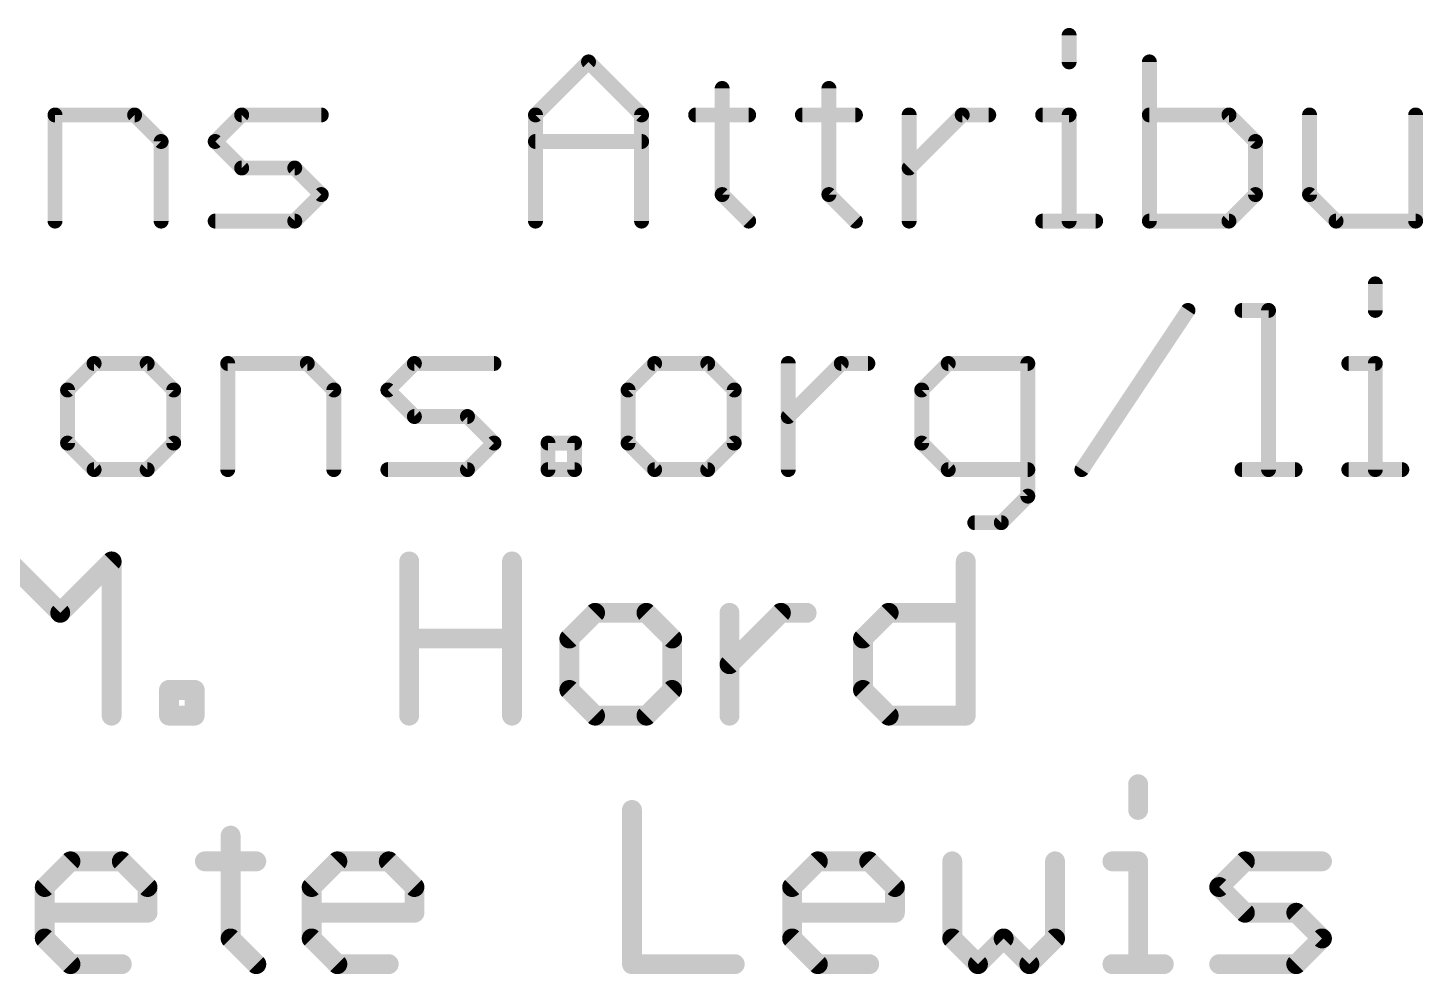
# Model space of a CAD drawing. Extents: x -1 to 129, y -23 to 41.
# Drawn here: x 54.91 to 69.17, y -22.86 to -13.19 of the extents above; entities that cross this region are included whole.
import ezdxf

# ---------------------------------------------------------------- set-up
doc = ezdxf.new("R2010")
doc.units = 0
doc.layers.add('51', color=53, linetype='CONTINUOUS')

msp = doc.modelspace()

# ---------------------------------------------------------------- linework, layer by layer
at = {"layer": '51'}
for points, const_width in [([(65.5507, -13.2656), (65.5507, -13.5368)], 0.1524), ([(60.0952, -14.0791), (60.6376, -13.5368)], 0.1524), ([(60.6376, -13.5368), (61.1799, -14.0791)], 0.1524), ([(66.371, -13.5368), (66.371, -15.1638)], 0.1524), ([(62.0036, -13.808), (62.0036, -14.8926)], 0.1524), ([(63.095, -13.808), (63.095, -14.8926)], 0.1524), ([(55.1838, -15.1638), (55.1838, -14.0791)], 0.1524), ([(55.1838, -14.0791), (55.9973, -14.0791)], 0.1524), ([(55.9973, -14.0791), (56.2684, -14.3503)], 0.1524), ([(56.8209, -14.3503), (57.0921, -14.0791)], 0.1524), ([(57.0921, -14.0791), (57.9056, -14.0791)], 0.1524), ([(60.0952, -15.1638), (60.0952, -14.0791)], 0.1524), ([(61.1799, -14.0791), (61.1799, -15.1638)], 0.1524), ([(61.7324, -14.0791), (62.2747, -14.0791)], 0.1524), ([(62.8238, -14.0791), (63.3662, -14.0791)], 0.1524), ([(63.9153, -15.1638), (63.9153, -14.0791)], 0.1524), ([(63.9153, -14.6215), (64.4576, -14.0791)], 0.1524), ([(64.4576, -14.0791), (64.7288, -14.0791)], 0.1524), ([(65.2796, -14.0791), (65.5507, -14.0791)], 0.1524), ([(65.5507, -14.0791), (65.5507, -15.1638)], 0.1524), ([(67.1845, -14.0791), (66.371, -14.0791)], 0.1524), ([(67.4557, -14.3503), (67.1845, -14.0791)], 0.1524), ([(68.0082, -14.0791), (68.0082, -14.8926)], 0.1524), ([(69.0928, -15.1638), (69.0928, -14.0791)], 0.1524), ([(56.2684, -14.3503), (56.2684, -15.1638)], 0.1524), ([(57.0921, -14.6215), (56.8209, -14.3503)], 0.1524), ([(60.0952, -14.3503), (61.1799, -14.3503)], 0.1524), ([(67.4557, -14.8926), (67.4557, -14.3503)], 0.1524), ([(57.6344, -14.6215), (57.0921, -14.6215)], 0.1524), ([(57.9056, -14.8926), (57.6344, -14.6215)], 0.1524), ([(57.6344, -15.1638), (57.9056, -14.8926)], 0.1524), ([(62.0036, -14.8926), (62.2747, -15.1638)], 0.1524), ([(63.095, -14.8926), (63.3662, -15.1638)], 0.1524), ([(67.1845, -15.1638), (67.4557, -14.8926)], 0.1524), ([(68.0082, -14.8926), (68.2793, -15.1638)], 0.1524), ([(56.8209, -15.1638), (57.6344, -15.1638)], 0.1524), ([(65.2796, -15.1638), (65.8219, -15.1638)], 0.1524), ([(66.371, -15.1638), (67.1845, -15.1638)], 0.1524), ([(68.2793, -15.1638), (69.0928, -15.1638)], 0.1524), ([(68.6806, -15.8056), (68.6806, -16.0768)], 0.1524), ([(65.6808, -17.7038), (66.7655, -16.0768)], 0.1524), ([(67.318, -16.0768), (67.5891, -16.0768)], 0.1524), ([(67.5891, -16.0768), (67.5891, -17.7038)], 0.1524), ([(55.5833, -16.6191), (55.3122, -16.8903)], 0.1524), ([(56.1257, -16.6191), (55.5833, -16.6191)], 0.1524), ([(56.3968, -16.8903), (56.1257, -16.6191)], 0.1524), ([(56.9493, -17.7038), (56.9493, -16.6191)], 0.1524), ([(56.9493, -16.6191), (57.7628, -16.6191)], 0.1524), ([(57.7628, -16.6191), (58.034, -16.8903)], 0.1524), ([(58.5865, -16.8903), (58.8576, -16.6191)], 0.1524), ([(58.8576, -16.6191), (59.6711, -16.6191)], 0.1524), ([(61.3134, -16.6191), (61.0422, -16.8903)], 0.1524), ([(61.8557, -16.6191), (61.3134, -16.6191)], 0.1524), ([(62.1269, -16.8903), (61.8557, -16.6191)], 0.1524), ([(62.6794, -17.7038), (62.6794, -16.6191)], 0.1524), ([(62.6794, -17.1615), (63.2217, -16.6191)], 0.1524), ([(63.2217, -16.6191), (63.4929, -16.6191)], 0.1524), ([(64.3148, -16.6191), (64.0437, -16.8903)], 0.1524), ([(65.1283, -16.6191), (64.3148, -16.6191)], 0.1524), ([(65.1283, -17.975), (65.1283, -16.6191)], 0.1524), ([(68.4094, -16.6191), (68.6806, -16.6191)], 0.1524), ([(68.6806, -16.6191), (68.6806, -17.7038)], 0.1524), ([(55.3122, -16.8903), (55.3122, -17.4326)], 0.1524), ([(56.3968, -17.4326), (56.3968, -16.8903)], 0.1524), ([(58.034, -16.8903), (58.034, -17.7038)], 0.1524), ([(58.8576, -17.1615), (58.5865, -16.8903)], 0.1524), ([(61.0422, -16.8903), (61.0422, -17.4326)], 0.1524), ([(62.1269, -17.4326), (62.1269, -16.8903)], 0.1524), ([(64.0437, -16.8903), (64.0437, -17.4326)], 0.1524), ([(59.4, -17.1615), (58.8576, -17.1615)], 0.1524), ([(59.6711, -17.4326), (59.4, -17.1615)], 0.1524), ([(55.3122, -17.4326), (55.5833, -17.7038)], 0.1524), ([(56.1257, -17.7038), (56.3968, -17.4326)], 0.1524), ([(59.4, -17.7038), (59.6711, -17.4326)], 0.1524), ([(60.2236, -17.7038), (60.2236, -17.4326)], 0.1524), ([(60.2236, -17.4326), (60.4948, -17.4326)], 0.1524), ([(60.4948, -17.4326), (60.4948, -17.7038)], 0.1524), ([(61.0422, -17.4326), (61.3134, -17.7038)], 0.1524), ([(61.8557, -17.7038), (62.1269, -17.4326)], 0.1524), ([(64.0437, -17.4326), (64.3148, -17.7038)], 0.1524), ([(55.5833, -17.7038), (56.1257, -17.7038)], 0.1524), ([(58.5865, -17.7038), (59.4, -17.7038)], 0.1524), ([(60.4948, -17.7038), (60.2236, -17.7038)], 0.1524), ([(61.3134, -17.7038), (61.8557, -17.7038)], 0.1524), ([(64.3148, -17.7038), (65.1283, -17.7038)], 0.1524), ([(67.318, -17.7038), (67.8603, -17.7038)], 0.1524), ([(68.4094, -17.7038), (68.9517, -17.7038)], 0.1524), ([(64.8572, -18.2461), (65.1283, -17.975)], 0.1524), ([(64.586, -18.2461), (64.8572, -18.2461)], 0.1524), ([(54.7116, -18.6423), (55.237, -19.1676)], 0.2032), ([(55.237, -19.1676), (55.7624, -18.6423)], 0.2032), ([(55.7624, -18.6423), (55.7624, -20.2184)], 0.2032), ([(58.8045, -20.2184), (58.8045, -18.6423)], 0.2032), ([(59.8553, -18.6423), (59.8553, -20.2184)], 0.2032), ([(64.4939, -18.6423), (64.4939, -20.2184)], 0.2032), ([(60.7043, -19.1676), (60.4416, -19.4303)], 0.2032), ([(61.2297, -19.1676), (60.7043, -19.1676)], 0.2032), ([(61.4924, -19.4303), (61.2297, -19.1676)], 0.2032), ([(62.0788, -20.2184), (62.0788, -19.1676)], 0.2032), ([(62.0788, -19.693), (62.6042, -19.1676)], 0.2032), ([(62.6042, -19.1676), (62.8669, -19.1676)], 0.2032), ([(63.4431, -19.4303), (63.7058, -19.1676)], 0.2032), ([(63.7058, -19.1676), (64.4939, -19.1676)], 0.2032), ([(58.8045, -19.4303), (59.8553, -19.4303)], 0.2032), ([(60.4416, -19.4303), (60.4416, -19.9557)], 0.2032), ([(61.4924, -19.9557), (61.4924, -19.4303)], 0.2032), ([(63.4431, -19.9557), (63.4431, -19.4303)], 0.2032), ([(56.3488, -20.2184), (56.3488, -19.9557)], 0.2032), ([(56.3488, -19.9557), (56.6114, -19.9557)], 0.2032), ([(56.6114, -19.9557), (56.6114, -20.2184)], 0.2032), ([(60.4416, -19.9557), (60.7043, -20.2184)], 0.2032), ([(61.2297, -20.2184), (61.4924, -19.9557)], 0.2032), ([(63.7058, -20.2184), (63.4431, -19.9557)], 0.2032), ([(56.6114, -20.2184), (56.3488, -20.2184)], 0.2032), ([(60.7043, -20.2184), (61.2297, -20.2184)], 0.2032), ([(64.4939, -20.2184), (63.7058, -20.2184)], 0.2032), ([(66.2558, -20.9196), (66.2558, -21.1823)], 0.2032), ([(61.0817, -21.1823), (61.0817, -22.7584)], 0.2032), ([(56.9786, -21.4449), (56.9786, -22.4957)], 0.2032), ([(55.0788, -21.9703), (55.3414, -21.7076)], 0.2032), ([(55.3414, -21.7076), (55.8668, -21.7076)], 0.2032), ([(55.8668, -21.7076), (56.1295, -21.9703)], 0.2032), ([(56.7159, -21.7076), (57.2413, -21.7076)], 0.2032), ([(57.8073, -21.9703), (58.07, -21.7076)], 0.2032), ([(58.07, -21.7076), (58.5954, -21.7076)], 0.2032), ([(58.5954, -21.7076), (58.8581, -21.9703)], 0.2032), ([(62.7188, -21.9703), (62.9815, -21.7076)], 0.2032), ([(62.9815, -21.7076), (63.5069, -21.7076)], 0.2032), ([(63.5069, -21.7076), (63.7696, -21.9703)], 0.2032), ([(64.356, -21.7076), (64.356, -22.4957)], 0.2032), ([(65.4067, -22.4957), (65.4067, -21.7076)], 0.2032), ([(65.9931, -21.7076), (66.2558, -21.7076)], 0.2032), ([(66.2558, -21.7076), (66.2558, -22.7584)], 0.2032), ([(67.0846, -21.9703), (67.3473, -21.7076)], 0.2032), ([(67.3473, -21.7076), (68.1353, -21.7076)], 0.2032), ([(55.0788, -22.4957), (55.0788, -21.9703)], 0.2032), ([(56.1295, -21.9703), (56.1295, -22.233)], 0.2032), ([(57.8073, -22.4957), (57.8073, -21.9703)], 0.2032), ([(58.8581, -21.9703), (58.8581, -22.233)], 0.2032), ([(62.7188, -22.4957), (62.7188, -21.9703)], 0.2032), ([(63.7696, -21.9703), (63.7696, -22.233)], 0.2032), ([(67.3473, -22.233), (67.0846, -21.9703)], 0.2032), ([(56.1295, -22.233), (55.0788, -22.233)], 0.2032), ([(58.8581, -22.233), (57.8073, -22.233)], 0.2032), ([(63.7696, -22.233), (62.7188, -22.233)], 0.2032), ([(67.8726, -22.233), (67.3473, -22.233)], 0.2032), ([(68.1353, -22.4957), (67.8726, -22.233)], 0.2032), ([(55.3414, -22.7584), (55.0788, -22.4957)], 0.2032), ([(56.9786, -22.4957), (57.2413, -22.7584)], 0.2032), ([(58.07, -22.7584), (57.8073, -22.4957)], 0.2032), ([(62.9815, -22.7584), (62.7188, -22.4957)], 0.2032), ([(64.356, -22.4957), (64.6187, -22.7584)], 0.2032), ([(64.6187, -22.7584), (64.8814, -22.4957)], 0.2032), ([(64.8814, -22.4957), (65.144, -22.7584)], 0.2032), ([(65.144, -22.7584), (65.4067, -22.4957)], 0.2032), ([(67.8726, -22.7584), (68.1353, -22.4957)], 0.2032), ([(55.8668, -22.7584), (55.3414, -22.7584)], 0.2032), ([(58.5954, -22.7584), (58.07, -22.7584)], 0.2032), ([(61.0817, -22.7584), (62.1324, -22.7584)], 0.2032), ([(63.5069, -22.7584), (62.9815, -22.7584)], 0.2032), ([(65.9931, -22.7584), (66.5185, -22.7584)], 0.2032), ([(67.0846, -22.7584), (67.8726, -22.7584)], 0.2032)]:
    msp.add_lwpolyline(points, dxfattribs=dict(at, const_width=const_width))
for points, const_width in [([(65.5888, -13.2656, 1), (65.5126, -13.2656)], 0.0762), ([(60.6645, -13.5099, 1), (60.6106, -13.5638)], 0.0762), ([(60.6645, -13.5638, 1), (60.6106, -13.5099)], 0.0762), ([(65.5126, -13.5368, 1), (65.5888, -13.5368)], 0.0762), ([(66.4091, -13.5368, 1), (66.3329, -13.5368)], 0.0762), ([(62.0417, -13.808, 1), (61.9655, -13.808)], 0.0762), ([(63.1331, -13.808, 1), (63.0569, -13.808)], 0.0762), ([(55.2219, -14.0791, 1), (55.1457, -14.0791)], 0.0762), ([(55.1838, -14.041, 1), (55.1838, -14.1172)], 0.0762), ([(56.0242, -14.0522, 1), (55.9703, -14.1061)], 0.0762), ([(55.9973, -14.1172, 1), (55.9973, -14.041)], 0.0762), ([(57.0921, -14.041, 1), (57.0921, -14.1172)], 0.0762), ([(57.119, -14.1061, 1), (57.0651, -14.0522)], 0.0762), ([(57.9056, -14.1172, 1), (57.9056, -14.041)], 0.0762), ([(60.1333, -14.0791, 1), (60.0571, -14.0791)], 0.0762), ([(60.0683, -14.0522, 1), (60.1222, -14.1061)], 0.0762), ([(61.218, -14.0791, 1), (61.1418, -14.0791)], 0.0762), ([(61.1529, -14.1061, 1), (61.2068, -14.0522)], 0.0762), ([(61.7324, -14.041, 1), (61.7324, -14.1172)], 0.0762), ([(62.2747, -14.1172, 1), (62.2747, -14.041)], 0.0762), ([(62.8238, -14.041, 1), (62.8238, -14.1172)], 0.0762), ([(63.3662, -14.1172, 1), (63.3662, -14.041)], 0.0762), ([(63.9534, -14.0791, 1), (63.8772, -14.0791)], 0.0762), ([(64.4576, -14.041, 1), (64.4576, -14.1172)], 0.0762), ([(64.4845, -14.1061, 1), (64.4306, -14.0522)], 0.0762), ([(64.7288, -14.1172, 1), (64.7288, -14.041)], 0.0762), ([(65.2796, -14.041, 1), (65.2796, -14.1172)], 0.0762), ([(65.5888, -14.0791, 1), (65.5126, -14.0791)], 0.0762), ([(65.5507, -14.1172, 1), (65.5507, -14.041)], 0.0762), ([(66.371, -14.041, 1), (66.371, -14.1172)], 0.0762), ([(67.2114, -14.0522, 1), (67.1575, -14.1061)], 0.0762), ([(67.1845, -14.1172, 1), (67.1845, -14.041)], 0.0762), ([(68.0463, -14.0791, 1), (67.9701, -14.0791)], 0.0762), ([(69.1309, -14.0791, 1), (69.0547, -14.0791)], 0.0762), ([(56.3065, -14.3503, 1), (56.2303, -14.3503)], 0.0762), ([(56.2415, -14.3772, 1), (56.2954, -14.3234)], 0.0762), ([(56.8479, -14.3234, 1), (56.794, -14.3772)], 0.0762), ([(56.794, -14.3234, 1), (56.8479, -14.3772)], 0.0762), ([(60.0952, -14.3122, 1), (60.0952, -14.3884)], 0.0762), ([(61.1799, -14.3884, 1), (61.1799, -14.3122)], 0.0762), ([(67.4938, -14.3503, 1), (67.4176, -14.3503)], 0.0762), ([(67.4287, -14.3772, 1), (67.4826, -14.3234)], 0.0762), ([(57.0921, -14.5834, 1), (57.0921, -14.6596)], 0.0762), ([(57.6614, -14.5945, 1), (57.6075, -14.6484)], 0.0762), ([(57.6344, -14.6596, 1), (57.6344, -14.5834)], 0.0762), ([(57.0651, -14.6484, 1), (57.119, -14.5945)], 0.0762), ([(63.8883, -14.5945, 1), (63.9422, -14.6484)], 0.0762), ([(57.9325, -14.9196, 1), (57.8786, -14.8657)], 0.0762), ([(57.8786, -14.9196, 1), (57.9325, -14.8657)], 0.0762), ([(62.0305, -14.8657, 1), (61.9766, -14.9196)], 0.0762), ([(63.1219, -14.8657, 1), (63.068, -14.9196)], 0.0762), ([(67.4826, -14.9196, 1), (67.4287, -14.8657)], 0.0762), ([(68.0351, -14.8657, 1), (67.9812, -14.9196)], 0.0762), ([(61.9655, -14.8926, 1), (62.0417, -14.8926)], 0.0762), ([(63.0569, -14.8926, 1), (63.1331, -14.8926)], 0.0762), ([(67.4176, -14.8926, 1), (67.4938, -14.8926)], 0.0762), ([(67.9701, -14.8926, 1), (68.0463, -14.8926)], 0.0762), ([(56.8209, -15.1257, 1), (56.8209, -15.2019)], 0.0762), ([(57.6075, -15.1369, 1), (57.6614, -15.1907)], 0.0762), ([(57.6344, -15.2019, 1), (57.6344, -15.1257)], 0.0762), ([(62.2478, -15.1907, 1), (62.3017, -15.1369)], 0.0762), ([(63.3392, -15.1907, 1), (63.3931, -15.1369)], 0.0762), ([(65.2796, -15.1257, 1), (65.2796, -15.2019)], 0.0762), ([(65.8219, -15.2019, 1), (65.8219, -15.1257)], 0.0762), ([(66.371, -15.1257, 1), (66.371, -15.2019)], 0.0762), ([(67.1576, -15.1369, 1), (67.2114, -15.1907)], 0.0762), ([(67.1845, -15.2019, 1), (67.1845, -15.1257)], 0.0762), ([(68.2793, -15.1257, 1), (68.2793, -15.2019)], 0.0762), ([(68.2524, -15.1907, 1), (68.3063, -15.1369)], 0.0762), ([(69.0928, -15.2019, 1), (69.0928, -15.1257)], 0.0762), ([(55.1457, -15.1638, 1), (55.2219, -15.1638)], 0.0762), ([(56.2303, -15.1638, 1), (56.3065, -15.1638)], 0.0762), ([(60.0571, -15.1638, 1), (60.1333, -15.1638)], 0.0762), ([(61.1418, -15.1638, 1), (61.218, -15.1638)], 0.0762), ([(63.8772, -15.1638, 1), (63.9534, -15.1638)], 0.0762), ([(65.5126, -15.1638, 1), (65.5888, -15.1638)], 0.0762), ([(66.3329, -15.1638, 1), (66.4091, -15.1638)], 0.0762), ([(69.0547, -15.1638, 1), (69.1309, -15.1638)], 0.0762), ([(68.7187, -15.8056, 1), (68.6425, -15.8056)], 0.0762), ([(66.7972, -16.0979, 1), (66.7338, -16.0557)], 0.0762), ([(67.318, -16.0387, 1), (67.318, -16.1149)], 0.0762), ([(67.6272, -16.0768, 1), (67.551, -16.0768)], 0.0762), ([(67.5891, -16.1149, 1), (67.5891, -16.0387)], 0.0762), ([(68.6425, -16.0768, 1), (68.7187, -16.0768)], 0.0762), ([(55.5833, -16.581, 1), (55.5833, -16.6572)], 0.0762), ([(55.6103, -16.6461, 1), (55.5564, -16.5922)], 0.0762), ([(56.1526, -16.5922, 1), (56.0987, -16.6461)], 0.0762), ([(56.1257, -16.6572, 1), (56.1257, -16.581)], 0.0762), ([(56.9874, -16.6191, 1), (56.9112, -16.6191)], 0.0762), ([(56.9493, -16.581, 1), (56.9493, -16.6572)], 0.0762), ([(57.7898, -16.5922, 1), (57.7359, -16.6461)], 0.0762), ([(57.7628, -16.6572, 1), (57.7628, -16.581)], 0.0762), ([(58.8576, -16.581, 1), (58.8576, -16.6572)], 0.0762), ([(58.8846, -16.6461, 1), (58.8307, -16.5922)], 0.0762), ([(59.6711, -16.6572, 1), (59.6711, -16.581)], 0.0762), ([(61.3134, -16.581, 1), (61.3134, -16.6572)], 0.0762), ([(61.3403, -16.6461, 1), (61.2864, -16.5922)], 0.0762), ([(61.8827, -16.5922, 1), (61.8288, -16.6461)], 0.0762), ([(61.8557, -16.6572, 1), (61.8557, -16.581)], 0.0762), ([(62.7175, -16.6191, 1), (62.6413, -16.6191)], 0.0762), ([(63.2217, -16.581, 1), (63.2217, -16.6572)], 0.0762), ([(63.2486, -16.6461, 1), (63.1948, -16.5922)], 0.0762), ([(63.4929, -16.6572, 1), (63.4929, -16.581)], 0.0762), ([(64.3148, -16.581, 1), (64.3148, -16.6572)], 0.0762), ([(64.3418, -16.6461, 1), (64.2879, -16.5922)], 0.0762), ([(65.1664, -16.6191, 1), (65.0902, -16.6191)], 0.0762), ([(65.1283, -16.6572, 1), (65.1283, -16.581)], 0.0762), ([(68.4094, -16.581, 1), (68.4094, -16.6572)], 0.0762), ([(68.7187, -16.6191, 1), (68.6425, -16.6191)], 0.0762), ([(68.6806, -16.6572, 1), (68.6806, -16.581)], 0.0762), ([(55.3503, -16.8903, 1), (55.2741, -16.8903)], 0.0762), ([(55.2852, -16.8634, 1), (55.3391, -16.9172)], 0.0762), ([(56.4349, -16.8903, 1), (56.3587, -16.8903)], 0.0762), ([(56.3699, -16.9172, 1), (56.4238, -16.8634)], 0.0762), ([(58.0721, -16.8903, 1), (57.9959, -16.8903)], 0.0762), ([(58.007, -16.9172, 1), (58.0609, -16.8634)], 0.0762), ([(58.6134, -16.8634, 1), (58.5595, -16.9172)], 0.0762), ([(58.5595, -16.8634, 1), (58.6134, -16.9172)], 0.0762), ([(61.0803, -16.8903, 1), (61.0041, -16.8903)], 0.0762), ([(61.0153, -16.8634, 1), (61.0692, -16.9172)], 0.0762), ([(62.165, -16.8903, 1), (62.0888, -16.8903)], 0.0762), ([(62.0999, -16.9172, 1), (62.1538, -16.8634)], 0.0762), ([(64.0818, -16.8903, 1), (64.0056, -16.8903)], 0.0762), ([(64.0167, -16.8634, 1), (64.0706, -16.9172)], 0.0762), ([(58.8576, -17.1234, 1), (58.8576, -17.1996)], 0.0762), ([(58.8307, -17.1884, 1), (58.8846, -17.1345)], 0.0762), ([(59.4269, -17.1345, 1), (59.373, -17.1884)], 0.0762), ([(59.4, -17.1996, 1), (59.4, -17.1234)], 0.0762), ([(62.6524, -17.1345, 1), (62.7063, -17.1884)], 0.0762), ([(55.3391, -17.4057, 1), (55.2852, -17.4596)], 0.0762), ([(55.2741, -17.4326, 1), (55.3503, -17.4326)], 0.0762), ([(56.3587, -17.4326, 1), (56.4349, -17.4326)], 0.0762), ([(56.4238, -17.4596, 1), (56.3699, -17.4057)], 0.0762), ([(59.6981, -17.4596, 1), (59.6442, -17.4057)], 0.0762), ([(59.6442, -17.4596, 1), (59.6981, -17.4057)], 0.0762), ([(60.2617, -17.4326, 1), (60.1855, -17.4326)], 0.0762), ([(60.2236, -17.3945, 1), (60.2236, -17.4707)], 0.0762), ([(60.5329, -17.4326, 1), (60.4567, -17.4326)], 0.0762), ([(60.4948, -17.4707, 1), (60.4948, -17.3945)], 0.0762), ([(61.0692, -17.4057, 1), (61.0153, -17.4596)], 0.0762), ([(61.0041, -17.4326, 1), (61.0803, -17.4326)], 0.0762), ([(62.0888, -17.4326, 1), (62.165, -17.4326)], 0.0762), ([(62.1538, -17.4596, 1), (62.0999, -17.4057)], 0.0762), ([(64.0706, -17.4057, 1), (64.0167, -17.4596)], 0.0762), ([(64.0056, -17.4326, 1), (64.0818, -17.4326)], 0.0762), ([(55.5833, -17.6657, 1), (55.5833, -17.7419)], 0.0762), ([(55.5564, -17.7307, 1), (55.6103, -17.6769)], 0.0762), ([(56.0987, -17.6769, 1), (56.1526, -17.7307)], 0.0762), ([(56.1257, -17.7419, 1), (56.1257, -17.6657)], 0.0762), ([(56.9112, -17.7038, 1), (56.9874, -17.7038)], 0.0762), ([(57.9959, -17.7038, 1), (58.0721, -17.7038)], 0.0762), ([(58.5865, -17.6657, 1), (58.5865, -17.7419)], 0.0762), ([(59.373, -17.6769, 1), (59.4269, -17.7307)], 0.0762), ([(59.4, -17.7419, 1), (59.4, -17.6657)], 0.0762), ([(60.2236, -17.6657, 1), (60.2236, -17.7419)], 0.0762), ([(60.1855, -17.7038, 1), (60.2617, -17.7038)], 0.0762), ([(60.4567, -17.7038, 1), (60.5329, -17.7038)], 0.0762), ([(60.4948, -17.7419, 1), (60.4948, -17.6657)], 0.0762), ([(61.3134, -17.6657, 1), (61.3134, -17.7419)], 0.0762), ([(61.2864, -17.7307, 1), (61.3403, -17.6769)], 0.0762), ([(61.8288, -17.6769, 1), (61.8826, -17.7307)], 0.0762), ([(61.8557, -17.7419, 1), (61.8557, -17.6657)], 0.0762), ([(62.6413, -17.7038, 1), (62.7175, -17.7038)], 0.0762), ([(64.3148, -17.6657, 1), (64.3148, -17.7419)], 0.0762), ([(64.2879, -17.7307, 1), (64.3418, -17.6769)], 0.0762), ([(65.1283, -17.7419, 1), (65.1283, -17.6657)], 0.0762), ([(65.6491, -17.6827, 1), (65.7125, -17.7249)], 0.0762), ([(67.318, -17.6657, 1), (67.318, -17.7419)], 0.0762), ([(67.551, -17.7038, 1), (67.6272, -17.7038)], 0.0762), ([(67.8603, -17.7419, 1), (67.8603, -17.6657)], 0.0762), ([(68.4094, -17.6657, 1), (68.4094, -17.7419)], 0.0762), ([(68.6425, -17.7038, 1), (68.7187, -17.7038)], 0.0762), ([(68.9517, -17.7419, 1), (68.9517, -17.6657)], 0.0762), ([(65.0902, -17.975, 1), (65.1664, -17.975)], 0.0762), ([(65.1553, -18.0019, 1), (65.1014, -17.948)], 0.0762), ([(64.586, -18.208, 1), (64.586, -18.2842)], 0.0762), ([(64.8302, -18.2192, 1), (64.8841, -18.2731)], 0.0762), ([(64.8572, -18.2842, 1), (64.8572, -18.208)], 0.0762), ([(55.8132, -18.6423, 1), (55.7116, -18.6423)], 0.1016), ([(55.7983, -18.6782, 1), (55.7264, -18.6063)], 0.1016), ([(58.8553, -18.6423, 1), (58.7537, -18.6423)], 0.1016), ([(59.9061, -18.6423, 1), (59.8045, -18.6423)], 0.1016), ([(64.5447, -18.6423, 1), (64.4431, -18.6423)], 0.1016), ([(55.2011, -19.1317, 1), (55.2729, -19.2036)], 0.1016), ([(55.2011, -19.2036, 1), (55.2729, -19.1317)], 0.1016), ([(60.7043, -19.1168, 1), (60.7043, -19.2184)], 0.1016), ([(60.7403, -19.2036, 1), (60.6684, -19.1317)], 0.1016), ([(61.2656, -19.1317, 1), (61.1938, -19.2036)], 0.1016), ([(61.2297, -19.2184, 1), (61.2297, -19.1168)], 0.1016), ([(62.1296, -19.1676, 1), (62.028, -19.1676)], 0.1016), ([(62.6042, -19.1168, 1), (62.6042, -19.2184)], 0.1016), ([(62.6401, -19.2036, 1), (62.5683, -19.1317)], 0.1016), ([(62.8669, -19.2184, 1), (62.8669, -19.1168)], 0.1016), ([(63.7058, -19.1168, 1), (63.7058, -19.2184)], 0.1016), ([(63.7417, -19.2036, 1), (63.6699, -19.1317)], 0.1016), ([(64.4939, -19.2184, 1), (64.4939, -19.1168)], 0.1016), ([(58.8045, -19.3795, 1), (58.8045, -19.4811)], 0.1016), ([(59.8553, -19.4811, 1), (59.8553, -19.3795)], 0.1016), ([(60.4924, -19.4303, 1), (60.3908, -19.4303)], 0.1016), ([(60.4057, -19.3944, 1), (60.4776, -19.4662)], 0.1016), ([(61.5432, -19.4303, 1), (61.4416, -19.4303)], 0.1016), ([(61.4565, -19.4662, 1), (61.5283, -19.3944)], 0.1016), ([(63.4939, -19.4303, 1), (63.3923, -19.4303)], 0.1016), ([(63.4072, -19.3944, 1), (63.479, -19.4662)], 0.1016), ([(62.0429, -19.6571, 1), (62.1147, -19.7289)], 0.1016), ([(56.3996, -19.9557, 1), (56.298, -19.9557)], 0.1016), ([(56.3488, -19.9049, 1), (56.3488, -20.0065)], 0.1016), ([(56.6622, -19.9557, 1), (56.5606, -19.9557)], 0.1016), ([(56.6114, -20.0065, 1), (56.6114, -19.9049)], 0.1016), ([(60.4776, -19.9198, 1), (60.4057, -19.9916)], 0.1016), ([(60.3908, -19.9557, 1), (60.4924, -19.9557)], 0.1016), ([(61.4416, -19.9557, 1), (61.5432, -19.9557)], 0.1016), ([(61.5283, -19.9916, 1), (61.4565, -19.9198)], 0.1016), ([(63.479, -19.9198, 1), (63.4072, -19.9916)], 0.1016), ([(63.3923, -19.9557, 1), (63.4939, -19.9557)], 0.1016), ([(55.7116, -20.2184, 1), (55.8132, -20.2184)], 0.1016), ([(56.3488, -20.1676, 1), (56.3488, -20.2692)], 0.1016), ([(56.298, -20.2184, 1), (56.3996, -20.2184)], 0.1016), ([(56.5606, -20.2184, 1), (56.6622, -20.2184)], 0.1016), ([(56.6114, -20.2692, 1), (56.6114, -20.1676)], 0.1016), ([(58.7537, -20.2184, 1), (58.8553, -20.2184)], 0.1016), ([(59.8045, -20.2184, 1), (59.9061, -20.2184)], 0.1016), ([(60.7043, -20.1676, 1), (60.7043, -20.2692)], 0.1016), ([(60.6684, -20.2543, 1), (60.7403, -20.1825)], 0.1016), ([(61.1938, -20.1825, 1), (61.2656, -20.2543)], 0.1016), ([(61.2297, -20.2692, 1), (61.2297, -20.1676)], 0.1016), ([(62.028, -20.2184, 1), (62.1296, -20.2184)], 0.1016), ([(63.7058, -20.1676, 1), (63.7058, -20.2692)], 0.1016), ([(63.6699, -20.2543, 1), (63.7417, -20.1825)], 0.1016), ([(64.4431, -20.2184, 1), (64.5447, -20.2184)], 0.1016), ([(64.4939, -20.2692, 1), (64.4939, -20.1676)], 0.1016), ([(66.3066, -20.9196, 1), (66.205, -20.9196)], 0.1016), ([(61.1325, -21.1823, 1), (61.0309, -21.1823)], 0.1016), ([(66.205, -21.1823, 1), (66.3066, -21.1823)], 0.1016), ([(57.0294, -21.4449, 1), (56.9278, -21.4449)], 0.1016), ([(55.3414, -21.6568, 1), (55.3414, -21.7584)], 0.1016), ([(55.3774, -21.7436, 1), (55.3055, -21.6717)], 0.1016), ([(55.9027, -21.6717, 1), (55.8309, -21.7436)], 0.1016), ([(55.8668, -21.7584, 1), (55.8668, -21.6568)], 0.1016), ([(56.7159, -21.6568, 1), (56.7159, -21.7584)], 0.1016), ([(57.2413, -21.7584, 1), (57.2413, -21.6568)], 0.1016), ([(58.07, -21.6568, 1), (58.07, -21.7584)], 0.1016), ([(58.106, -21.7436, 1), (58.0341, -21.6717)], 0.1016), ([(58.6313, -21.6717, 1), (58.5595, -21.7436)], 0.1016), ([(58.5954, -21.7584, 1), (58.5954, -21.6568)], 0.1016), ([(62.9815, -21.6568, 1), (62.9815, -21.7584)], 0.1016), ([(63.0174, -21.7436, 1), (62.9456, -21.6717)], 0.1016), ([(63.5428, -21.6717, 1), (63.471, -21.7436)], 0.1016), ([(63.5069, -21.7584, 1), (63.5069, -21.6568)], 0.1016), ([(64.4068, -21.7076, 1), (64.3052, -21.7076)], 0.1016), ([(65.4575, -21.7076, 1), (65.3559, -21.7076)], 0.1016), ([(65.9931, -21.6568, 1), (65.9931, -21.7584)], 0.1016), ([(66.3066, -21.7076, 1), (66.205, -21.7076)], 0.1016), ([(66.2558, -21.7584, 1), (66.2558, -21.6568)], 0.1016), ([(67.3473, -21.6568, 1), (67.3473, -21.7584)], 0.1016), ([(67.3832, -21.7436, 1), (67.3113, -21.6717)], 0.1016), ([(68.1353, -21.7584, 1), (68.1353, -21.6568)], 0.1016), ([(55.0428, -21.9344, 1), (55.1147, -22.0062)], 0.1016), ([(55.1296, -21.9703, 1), (55.028, -21.9703)], 0.1016), ([(56.1803, -21.9703, 1), (56.0787, -21.9703)], 0.1016), ([(56.0936, -22.0062, 1), (56.1654, -21.9344)], 0.1016), ([(57.8582, -21.9703, 1), (57.7565, -21.9703)], 0.1016), ([(57.7714, -21.9344, 1), (57.8433, -22.0062)], 0.1016), ([(58.9089, -21.9703, 1), (58.8073, -21.9703)], 0.1016), ([(58.8222, -22.0062, 1), (58.894, -21.9344)], 0.1016), ([(62.7696, -21.9703, 1), (62.668, -21.9703)], 0.1016), ([(62.6829, -21.9344, 1), (62.7547, -22.0062)], 0.1016), ([(63.8204, -21.9703, 1), (63.7188, -21.9703)], 0.1016), ([(63.7337, -22.0062, 1), (63.8055, -21.9344)], 0.1016), ([(67.1205, -21.9344, 1), (67.0486, -22.0062)], 0.1016), ([(67.0486, -21.9344, 1), (67.1205, -22.0062)], 0.1016), ([(55.0788, -22.1822, 1), (55.0788, -22.2838)], 0.1016), ([(56.0787, -22.233, 1), (56.1803, -22.233)], 0.1016), ([(56.1295, -22.2838, 1), (56.1295, -22.1822)], 0.1016), ([(57.8073, -22.1822, 1), (57.8073, -22.2838)], 0.1016), ([(58.8073, -22.233, 1), (58.9089, -22.233)], 0.1016), ([(58.8581, -22.2838, 1), (58.8581, -22.1822)], 0.1016), ([(62.7188, -22.1822, 1), (62.7188, -22.2838)], 0.1016), ([(63.7188, -22.233, 1), (63.8204, -22.233)], 0.1016), ([(63.7696, -22.2838, 1), (63.7696, -22.1822)], 0.1016), ([(67.3473, -22.1822, 1), (67.3473, -22.2838)], 0.1016), ([(67.3113, -22.2689, 1), (67.3832, -22.1971)], 0.1016), ([(67.9086, -22.1971, 1), (67.8367, -22.2689)], 0.1016), ([(67.8726, -22.2838, 1), (67.8726, -22.1822)], 0.1016), ([(55.1147, -22.4598, 1), (55.0428, -22.5316)], 0.1016), ([(55.028, -22.4957, 1), (55.1296, -22.4957)], 0.1016), ([(57.0145, -22.4598, 1), (56.9427, -22.5316)], 0.1016), ([(56.9278, -22.4957, 1), (57.0294, -22.4957)], 0.1016), ([(57.8433, -22.4598, 1), (57.7714, -22.5316)], 0.1016), ([(57.7565, -22.4957, 1), (57.8582, -22.4957)], 0.1016), ([(62.7547, -22.4598, 1), (62.6829, -22.5316)], 0.1016), ([(62.668, -22.4957, 1), (62.7696, -22.4957)], 0.1016), ([(64.3919, -22.4598, 1), (64.3201, -22.5316)], 0.1016), ([(64.3052, -22.4957, 1), (64.4068, -22.4957)], 0.1016), ([(64.9173, -22.4598, 1), (64.8454, -22.5316)], 0.1016), ([(64.9173, -22.5316, 1), (64.8454, -22.4598)], 0.1016), ([(65.3559, -22.4957, 1), (65.4575, -22.4957)], 0.1016), ([(65.4427, -22.5316, 1), (65.3708, -22.4598)], 0.1016), ([(68.1713, -22.5316, 1), (68.0994, -22.4598)], 0.1016), ([(68.0994, -22.5316, 1), (68.1713, -22.4598)], 0.1016), ([(55.3414, -22.7076, 1), (55.3414, -22.8092)], 0.1016), ([(55.3055, -22.7943, 1), (55.3774, -22.7225)], 0.1016), ([(55.8668, -22.8092, 1), (55.8668, -22.7076)], 0.1016), ([(57.2054, -22.7943, 1), (57.2772, -22.7225)], 0.1016), ([(58.07, -22.7076, 1), (58.07, -22.8092)], 0.1016), ([(58.0341, -22.7943, 1), (58.106, -22.7225)], 0.1016), ([(58.5954, -22.8092, 1), (58.5954, -22.7076)], 0.1016), ([(61.0817, -22.7076, 1), (61.0817, -22.8092)], 0.1016), ([(62.1324, -22.8092, 1), (62.1324, -22.7076)], 0.1016), ([(62.9815, -22.7076, 1), (62.9815, -22.8092)], 0.1016), ([(62.9456, -22.7943, 1), (63.0174, -22.7225)], 0.1016), ([(63.5069, -22.8092, 1), (63.5069, -22.7076)], 0.1016), ([(64.5827, -22.7225, 1), (64.6546, -22.7943)], 0.1016), ([(64.5827, -22.7943, 1), (64.6546, -22.7225)], 0.1016), ([(65.1081, -22.7225, 1), (65.18, -22.7943)], 0.1016), ([(65.1081, -22.7943, 1), (65.18, -22.7225)], 0.1016), ([(65.9931, -22.7076, 1), (65.9931, -22.8092)], 0.1016), ([(66.5185, -22.8092, 1), (66.5185, -22.7076)], 0.1016), ([(67.0846, -22.7076, 1), (67.0846, -22.8092)], 0.1016), ([(67.8367, -22.7225, 1), (67.9086, -22.7943)], 0.1016), ([(67.8726, -22.8092, 1), (67.8726, -22.7076)], 0.1016), ([(61.0309, -22.7584, 1), (61.1325, -22.7584)], 0.1016), ([(66.205, -22.7584, 1), (66.3066, -22.7584)], 0.1016)]:
    msp.add_lwpolyline(points, format="xyb", dxfattribs=dict(at, const_width=const_width))

doc.saveas('drawing.dxf')
